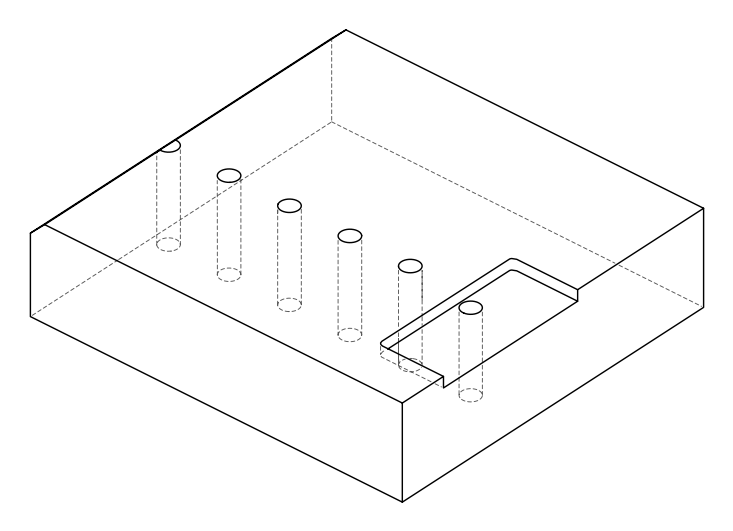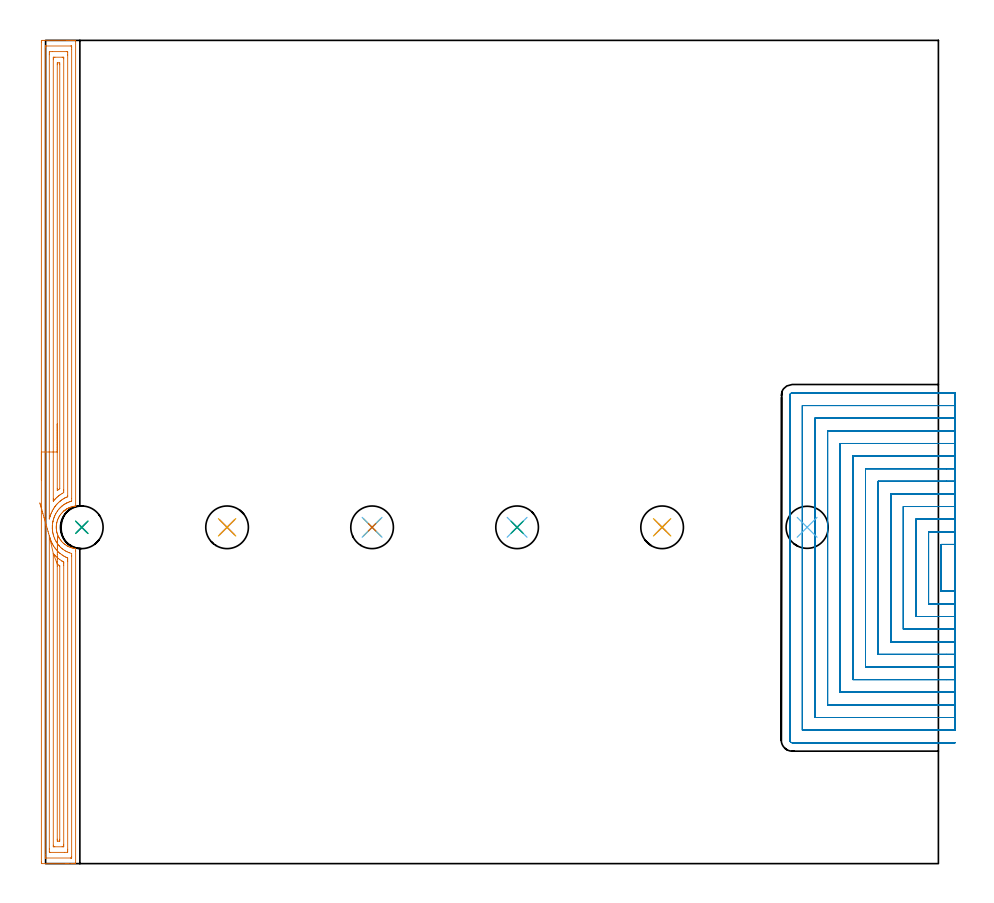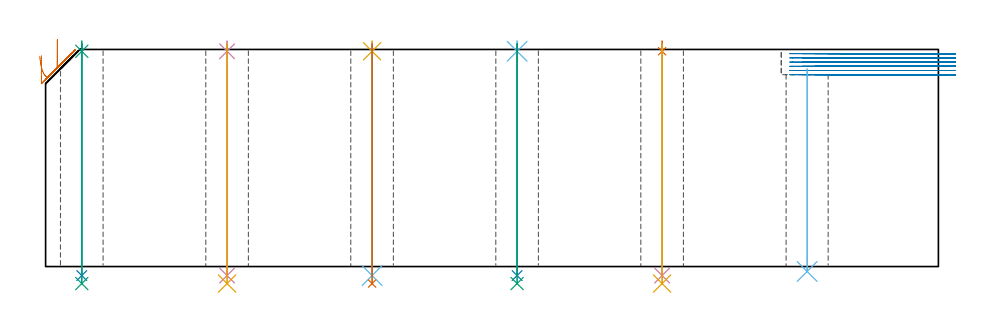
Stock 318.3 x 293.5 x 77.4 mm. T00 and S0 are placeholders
(PLAN: 18 operations, 13 tool changes, 58 min)
(1 AREA_MILL | FG_CHAMFER_SURFACE | UGT0205_001 | 11.87 min | 21842 mm3)
(2 MILL_SLOT | SLOT_PARTIAL_RECTANGULAR | UGT0201_124 | Follow Part, ap 1.5, ae 75% | 42.34 min | 65828 mm3)
(3 SPOT_DRILL | STEP1HOLE | NXT0321_9005460120000 | 0.03 min | 0 mm3)
(4 SPOT_DRILL_1 | STEP1HOLE_1 | NXT0321_9005460120000 | 0.03 min | 5 mm3)
(5 SPOT_DRILL_2 | STEP1HOLE_2 | NXT0321_9005460120000 | 0.03 min | 2 mm3)
(6 SPOT_DRILL_3 | STEP1HOLE_3 | NXT0321_9005460120000 | 0.03 min | 3 mm3)
(7 SPOT_DRILL_4 | STEP1HOLE_4 | NXT0321_9005460120000 | 0.03 min | 2 mm3)
(8 DRILL_THROUGH_HOLE_INTO_CENTER | STEP1HOLE | NXT0301_065 | 0.33 min | 5307 mm3)
(9 DRILL_TO_ENLARGE_THROUGH_HOLE | STEP1HOLE | UGT0301_282 | 0.34 min | 8481 mm3)
(10 DRILL_THROUGH_HOLE_INTO_CENTER_1 | STEP1HOLE_1 | NXT0301_065 | 0.33 min | 5351 mm3)
(11 DRILL_TO_ENLARGE_THROUGH_HOLE_1 | STEP1HOLE_1 | UGT0301_282 | 0.34 min | 8674 mm3)
(12 DRILL_THROUGH_HOLE_INTO_CENTER_2 | STEP1HOLE_2 | NXT0301_065 | 0.33 min | 5355 mm3)
(13 DRILL_TO_ENLARGE_THROUGH_HOLE_2 | STEP1HOLE_2 | UGT0301_282 | 0.34 min | 8667 mm3)
(14 DRILL_THROUGH_HOLE_INTO_CENTER_3 | STEP1HOLE_3 | NXT0301_065 | 0.33 min | 5352 mm3)
(15 DRILL_TO_ENLARGE_THROUGH_HOLE_3 | STEP1HOLE_3 | UGT0301_282 | 0.34 min | 8669 mm3)
(16 DRILL_THROUGH_HOLE_INTO_CENTER_4 | STEP1HOLE_4 | NXT0301_065 | 0.33 min | 5352 mm3)
(17 DRILL_TO_ENLARGE_THROUGH_HOLE_4 | STEP1HOLE_4 | UGT0301_282 | 0.34 min | 8673 mm3)
(18 INDEXABLE_INSERT_DRILL_THROUGH_HOLE_FROM_SOLID | STEP1HOLE_5 | NXT0302_001 | 0.29 min | 12069 mm3)
(TOOL UGT0205_001 | Chamfer Mill 20 x 3 x 45 deg. | D20 FL50 Z2)
(TOOL UGT0201_124 | Carbide End Mill 6.0 | D6 FL15 Z4)
(TOOL NXT0321_9005460120000 | NC Spot Drill, 142deg, 12mm, Carbide, Uncoated | D12 PA142 FL30 Z2)
(TOOL NXT0301_065 | Carbide Drill 9.4mm [860.1-0940-075A1-MM 2214] | D9.4 PA140 FL98 Z2)
(TOOL UGT0301_282 | Twist Drill 15.2 mm | D15.2 PA118 FL120 Z2)
(TOOL NXT0302_001 | Index. Insert Drill 15mm [880-D1500L20-05] | D15 PA176 FL75 Z2)
(OP 1 AREA_MILL)
G17 G21 G94 G90
T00 M6
G54
G17 G0 G90 X-1.5 Y136.75 S1061 M3
G43 Z87.4 H0
Z75.2
G94 G1 Y136.788 Z74.328 F250.
Y136.902 Z73.464
Y137.091 Z72.612
Y137.353 Z71.78
Y137.687 Z70.974
Y138.09 Z70.2
Y138.558 Z69.464
Y139.09 Z68.772
Y139.679 Z68.129
Y140.322 Z67.54
Y141.014 Z67.008
Y141.75 Z66.54
Y142.524 Z66.137
Y143.33 Z65.803
Y144.162 Z65.541
Y145.013 Z65.352
Y145.878 Z65.238
Y146.75 Z65.2
X-1.499 Y292.876 Z65.201
X-1.497 Y293.277 Z65.202
X-1.492 Y293.49 Z65.205
X-1.104 Y293.495 Z65.594
X-0.492 Y293.5 Z66.206
X7.671 Z74.366
X8.202 Z74.899
X8.549 Z75.245
X9.08 Z75.776
X9.426 Z76.121
X10.12 Z76.82
X10.387 Z77.086
X10.545 Y293.498 Z77.238
X10.698 Y293.49 Z77.389
X10.7 Y293.323 Z77.4
Y127.535
X10.695 Y127.477 Z77.392
X10.594 Y127.455 Z77.291
X10.374 Y127.425 Z77.07
X10.028 Y127.367 Z76.726
X9.589 Y127.273 Z76.289
X9.154 Y127.153 Z75.854
X8.966 Y127.088 Z75.666
X8.715 Y127.001 Z75.415
X8.283 Y126.822 Z74.98
X8.11 Y126.741 Z74.807
X7.922 Y126.654 Z74.62
X7.9 Y126.641 Z74.598
X7.671 Y126.508 Z74.367
X7.502 Y126.411 Z74.201
X7.409 Y126.357 Z74.108
X7.388 Y126.343 Z74.087
X7.233 Y126.238 Z73.928
X7.082 Y126.138 Z73.781
X6.981 Y126.071 Z73.681
X6.946 Y126.045 Z73.646
X6.794 Y125.93 Z73.489
X6.608 Y125.792 Z73.308
X6.565 Y125.76 Z73.265
X6.536 Y125.737 Z73.236
X6.355 Y125.566 Z73.052
X6.09 Y125.321 Z72.789
X5.649 Y124.867 Z72.349
X5.309 Y124.426 Z72.008
X5.039 Y124.041 Z71.737
X4.992 Y123.974 Z71.689
X4.791 Y123.644 Z71.49
X4.656 Y123.375 Z71.355
X4.51 Y123.081 Z71.206
X4.321 Y122.637 Z71.018
X4.16 Y122.188 Z70.859
X4.032 Y121.725 Z70.729
X3.974 Y121.474 Z70.673
X3.933 Y121.294 Z70.632
X3.919 Y121.222 Z70.618
X3.863 Y120.812 Z70.562
X3.822 Y120.385 Z70.518
X3.809 Y120.178 Z70.508
Y120.16
X3.803 Y119.843 Z70.501
X3.807 Y119.743 Z70.505
X3.815 Y119.631 Z70.504
X3.817 Y119.528 Z70.511
Y119.508 Z70.512
X3.855 Y119.061 Z70.554
X3.917 Y118.597 Z70.613
X3.92 Y118.577 Z70.617
X4.009 Y118.169 Z70.708
X4.013 Y118.148 Z70.713
X4.128 Y117.722 Z70.825
X4.285 Y117.257 Z70.983
X4.455 Y116.829 Z71.154
X4.617 Y116.487 Z71.315
X4.792 Y116.153 Z71.49
X4.846 Y116.064 Z71.543
X4.922 Y115.935 Z71.619
X5.231 Y115.483 Z71.927
X5.56 Y115.042 Z72.259
X5.664 Y114.919 Z72.363
X6.041 Y114.526 Z72.741
X6.355 Y114.226 Z73.051
X6.435 Y114.149 Z73.133
X6.459 Y114.128 Z73.158
X6.537 Y114.064 Z73.236
X6.847 Y113.831 Z73.546
X6.967 Y113.74 Z73.666
X7.409 Y113.439 Z74.108
X7.712 Y113.256 Z74.41
X7.996 Y113.111 Z74.693
X8.11 Y113.058 Z74.804
X8.283 Y112.976 Z74.979
X8.715 Y112.799 Z75.414
X9.154 Y112.647 Z75.854
X9.426 Y112.572 Z76.125
X9.589 Y112.527 Z76.288
X10.027 Y112.434 Z76.726
X10.213 Y112.403 Z76.91
X10.304 Y112.388 Z77.
X10.453 Y112.363 Z77.152
X10.629 Y112.341 Z77.329
X10.693 Y112.324 Z77.393
X10.7 Y111.447 Z77.4
Y0.177
X10.697 Y0.01 Z77.388
X10.545 Y0.002 Z77.238
X10.387 Y0. Z77.086
X10.12 Z76.82
X9.426 Z76.121
X8.202 Z74.899
X7.671 Z74.366
X7.059 Z73.754
X-1.37 Y0.001 Z65.327
X-1.492 Y0.01 Z65.206
X-1.499 Y0.132 Z65.199
X-1.5 Y0.624 Z65.2
Y146.75
X-0.086 Z66.614
Y291.089
X-0.084 Y291.464 Z66.616
X-0.082 Y291.486 Z66.618
X-0.08 Y291.49 Z66.62
X-0.066 Y291.493 Z66.634
X0.006 Y291.498 Z66.706
X0.113 Y291.499 Z66.813
X0.248 Y291.5 Z66.948
X9.023 Y291.499 Z75.723
X9.213 Y291.497 Z75.913
X9.246 Y291.495 Z75.946
X9.277 Y291.491 Z75.977
X9.279 Y291.447 Z75.979
X9.284 Y291.234 Z75.984
X9.285 Y291.089 Z75.985
X9.286 Y290.338 Z75.986
Y130.216
X9.284 Y129.467 Z75.984
X9.281 Y129.322 Z75.981
X9.279 Y129.236 Z75.979
X8.787 Y129.079 Z75.487
X8.549 Y128.993 Z75.249
X8.145 Y128.839 Z74.845
X7.671 Y128.634 Z74.371
X7.533 Y128.57 Z74.233
X7.258 Y128.428 Z73.958
X6.965 Y128.254 Z73.665
X6.794 Y128.147 Z73.494
X6.431 Y127.904 Z73.131
X5.916 Y127.538 Z72.616
X5.912 Y127.535 Z72.612
X5.454 Y127.112 Z72.154
X5.039 Y126.71 Z71.739
X5.004 Y126.676 Z71.704
X4.971 Y126.641 Z71.671
X4.714 Y126.354 Z71.414
X4.594 Y126.2 Z71.294
X4.245 Y125.747 Z70.945
X4.21 Y125.698 Z70.91
X4.161 Y125.627 Z70.861
X3.858 Y125.163 Z70.558
X3.673 Y124.853 Z70.373
X3.541 Y124.592 Z70.241
X3.284 Y124.077 Z69.984
X3.248 Y123.996 Z69.948
X3.232 Y123.96 Z69.932
X3.092 Y123.609 Z69.792
X2.999 Y123.355 Z69.699
X2.897 Y123.066 Z69.597
X2.784 Y122.681 Z69.484
X2.651 Y122.172 Z69.351
X2.624 Y122.061 Z69.324
X2.605 Y121.97 Z69.305
X2.545 Y121.656 Z69.245
X2.489 Y121.278 Z69.189
X2.48 Y121.204 Z69.18
X2.406 Y120.465 Z69.106
X2.402 Y120.389 Z69.102
X2.397 Y119.946 Z69.097
X2.399 Y119.499 Z69.099
Y119.491
X2.406 Y119.33 Z69.106
X2.478 Y118.597 Z69.178
X2.482 Y118.558 Z69.182
X2.488 Y118.514 Z69.188
X2.556 Y118.08 Z69.256
X2.637 Y117.703 Z69.337
X2.71 Y117.394 Z69.41
X2.875 Y116.81 Z69.575
X3.139 Y116.064 Z69.839
X3.199 Y115.916 Z69.899
X3.284 Y115.723 Z69.984
X3.632 Y115.022 Z70.332
X3.827 Y114.683 Z70.527
X4.188 Y114.128 Z70.888
X4.255 Y114.033 Z70.955
X4.61 Y113.573 Z71.31
X4.771 Y113.381 Z71.471
X4.901 Y113.235 Z71.601
X5.039 Y113.093 Z71.739
X5.412 Y112.725 Z72.112
X5.827 Y112.341 Z72.527
X5.916 Y112.269 Z72.616
X6.199 Y112.053 Z72.899
X6.794 Y111.649 Z73.494
X7.119 Y111.447 Z73.819
X7.671 Y111.165 Z74.371
X8.161 Y110.948 Z74.861
X8.549 Y110.808 Z75.249
X9.279 Y110.554 Z75.979
X9.285 Y109.804 Z75.985
Y109.66
X9.286 Y2.411 Z75.986
X9.284 Y2.036 Z75.984
X9.282 Y2.014 Z75.982
X9.28 Y2.01 Z75.98
X9.266 Y2.007 Z75.966
X9.194 Y2.002 Z75.894
X9.087 Y2.001 Z75.787
X8.952 Y2. Z75.652
X0.177 Z66.877
X-0.013 Y2.003 Z66.687
X-0.047 Y2.005 Z66.653
X-0.077 Y2.009 Z66.623
X-0.079 Y2.053 Z66.621
X-0.084 Y2.266 Z66.616
X-0.085 Y2.411 Z66.615
X-0.086 Y3.162 Z66.614
Y146.75
X1.328 Z68.028
X1.329 Y288.408 Z68.029
X1.33 Y288.611 Z68.03
X1.336 Y289.301 Z68.036
X1.341 Y289.493 Z68.041
X2.406 Y289.5 Z69.106
X7.478 Y289.499 Z74.178
X7.671 Y289.495 Z74.371
X7.859 Y289.49 Z74.559
X7.865 Y289.301 Z74.565
X7.869 Y289.1 Z74.569
X7.871 Y288.408 Z74.571
Y288.204
Y131.11
X7.869 Y130.908 Z74.569
X7.866 Y130.839 Z74.566
X7.863 Y130.823 Z74.563
X7.853 Y130.815 Z74.553
X7.824 Y130.8 Z74.524
X7.671 Y130.731 Z74.371
X7.32 Y130.573 Z74.02
X6.794 Y130.316 Z73.494
X6.729 Y130.282 Z73.429
X6.611 Y130.216 Z73.311
X6.179 Y129.948 Z72.879
X5.916 Y129.773 Z72.616
X5.653 Y129.59 Z72.353
X5.284 Y129.322 Z71.984
X5.148 Y129.21 Z71.848
X5.039 Y129.114 Z71.739
X4.684 Y128.789 Z71.384
X4.307 Y128.428 Z71.007
X4.234 Y128.354 Z70.934
X4.161 Y128.278 Z70.861
X3.81 Y127.892 Z70.51
X3.527 Y127.535 Z70.227
X3.421 Y127.395 Z70.121
X3.284 Y127.207 Z69.984
X3.054 Y126.874 Z69.754
X2.899 Y126.641 Z69.599
X2.707 Y126.335 Z69.407
X2.406 Y125.801 Z69.106
X2.388 Y125.766 Z69.088
X2.378 Y125.747 Z69.078
X2.102 Y125.163 Z68.802
X1.97 Y124.853 Z68.67
X1.839 Y124.537 Z68.539
X1.628 Y123.96 Z68.328
X1.603 Y123.884 Z68.303
X1.529 Y123.642 Z68.229
X1.333 Y122.924 Z68.033
X1.332 Z68.032
X1.331 Y122.928 Z68.031
X1.328 Y123.066 Z68.028
Y146.75
X2.743 Z69.443
Y286.62
X2.745 Y287.169 Z69.445
X2.747 Y287.355 Z69.447
X2.751 Y287.49 Z69.451
X2.852 Y287.492 Z69.552
X3.298 Y287.5 Z69.998
X5.93 Z72.63
X6.347 Y287.492 Z73.047
X6.445 Y287.49 Z73.145
X6.45 Y287.426 Z73.15
X6.453 Y287.355 Z73.153
X6.457 Y286.964 Z73.157
Y133.24
X6.455 Y132.897 Z73.155
X6.451 Y132.352 Z73.151
X6.44 Y132.276 Z73.14
X5.935 Y131.984 Z72.635
X5.916 Y131.972 Z72.616
X5.397 Y131.638 Z72.097
X5.039 Y131.392 Z71.739
X4.875 Y131.276 Z71.575
X4.65 Y131.11 Z71.35
X4.381 Y130.886 Z71.081
X4.161 Y130.693 Z70.861
X3.915 Y130.467 Z70.615
X3.649 Y130.216 Z70.349
X3.465 Y130.031 Z70.165
X3.284 Y129.843 Z69.984
X3.037 Y129.574 Z69.737
X2.781 Y129.287 Z69.481
X2.768 Y129.274 Z69.468
X2.753 Y129.261 Z69.453
X2.749 Y129.275 Z69.449
X2.746 Y129.322 Z69.446
X2.744 Y129.403 Z69.444
X2.743 Y129.873 Z69.443
Y130.216
Y146.75
X4.157 Z70.857
Y284.833
X4.161 Y285.49 Z70.861
X4.389 Y285.495 Z71.089
X5.039 Y285.49 Z71.739
X5.043 Y284.833 Z71.743
Y133.791
X5.039 Y133.622 Z71.739
X4.613 Y133.33 Z71.313
X4.161 Y133.021 Z70.861
X4.157 Y133.791 Z70.857
Y146.75
Y147.622 Z70.895
Y148.486 Z71.009
Y149.338 Z71.198
Y150.17 Z71.46
Y150.976 Z71.794
Y151.75 Z72.197
Y152.486 Z72.665
Y153.178 Z73.196
Y153.821 Z73.786
Y154.41 Z74.429
Y154.941 Z75.121
Y155.41 Z75.857
Y155.813 Z76.631
Y156.147 Z77.437
Y156.409 Z78.269
Y156.598 Z79.12
Y156.712 Z79.985
Y156.75 Z80.857
G0 X-2.073 Y128.636 Z75.005
G1 X-1.998 Y128.377 Z74.175
X-1.903 Y128.049 Z73.372
X-1.79 Y127.656 Z72.602
X-1.658 Y127.199 Z71.871
X-1.509 Y126.683 Z71.183
X-1.344 Y126.111 Z70.545
X-1.164 Y125.488 Z69.961
X-0.971 Y124.819 Z69.436
X-0.765 Y124.108 Z68.974
X-0.55 Y123.361 Z68.578
X-0.325 Y122.584 Z68.251
X-0.094 Y121.783 Z67.996
X0.143 Y120.963 Z67.815
X0.383 Y120.131 Z67.709
X0.625 Y119.293 Z67.679
X0.867 Y118.456 Z67.724
X1.106 Y117.626 Z67.846
X1.342 Y116.81 Z68.042
X1.529 Y116.163 Z68.229
X1.607 Y115.916 Z68.307
X1.647 Y115.796 Z68.347
X1.935 Y115.022 Z68.635
X2.04 Y114.77 Z68.74
X2.272 Y114.265 Z68.972
X2.34 Y114.128 Z69.04
X2.406 Y114.001 Z69.106
X2.678 Y113.512 Z69.378
X2.848 Y113.235 Z69.548
X3.284 Y112.593 Z69.984
X3.471 Y112.341 Z70.171
X3.776 Y111.952 Z70.476
X4.161 Y111.522 Z70.861
X4.232 Y111.447 Z70.932
X4.642 Y111.047 Z71.342
X5.039 Y110.684 Z71.739
X5.194 Y110.554 Z71.894
X5.916 Y110.031 Z72.616
X6.48 Y109.66 Z73.18
X6.794 Y109.487 Z73.494
X7.148 Y109.299 Z73.848
X7.671 Y109.054 Z74.371
X7.865 Y108.963 Z74.565
X7.868 Y108.766 Z74.568
X7.87 Y108.564 Z74.57
X7.871 Y107.872 Z74.571
Y107.668
Y5.092
X7.87 Y4.889 Z74.57
X7.864 Y4.198 Z74.564
X7.859 Y4.007 Z74.559
X6.794 Y4. Z73.494
X1.722 Y4.001 Z68.422
X1.529 Y4.005 Z68.229
X1.341 Y4.01 Z68.041
X1.335 Y4.198 Z68.035
X1.331 Y4.4 Z68.031
X1.329 Y5.092 Z68.029
X1.328 Y5.296 Z68.028
X1.329 Y116.12 Z68.029
X1.332 Y116.81 Z68.032
X1.333 Z68.033
X1.342 Z68.042
X2.745 Y110.554 Z69.445
X2.749 Z69.449
X3.284 Y109.96 Z69.984
X3.579 Y109.66 Z70.279
X4.161 Y109.105 Z70.861
X4.562 Y108.766 Z71.262
X5.039 Y108.42 Z71.739
X5.833 Y107.872 Z72.533
X5.916 Y107.821 Z72.616
X6.036 Y107.75 Z72.736
X6.332 Y107.588 Z73.032
X6.38 Y107.56 Z73.08
X6.43 Y107.527 Z73.13
X6.451 Y107.509 Z73.151
X6.452 Y107.492 Z73.152
X6.456 Y107.323 Z73.156
X6.457 Y106.979 Z73.157
Y106.428
Y6.88
X6.455 Y6.331 Z73.155
X6.453 Y6.145 Z73.153
X6.449 Y6.01 Z73.149
X6.348 Y6.008 Z73.048
X5.902 Y6. Z72.602
X3.27 Z69.97
X2.853 Y6.008 Z69.553
X2.755 Y6.01 Z69.455
X2.75 Y6.074 Z69.45
X2.747 Y6.145 Z69.447
X2.743 Y6.536 Z69.443
Y110.21
X2.745 Y110.554 Z69.445
X4.161 Y106.787 Z70.861
X4.728 Y106.401 Z71.428
X5.039 Y106.179 Z71.739
X5.043 Y106.081 Z71.743
Y8.667
X5.039 Y8.01 Z71.739
X4.811 Y8.005 Z71.511
X4.161 Y8.01 Z70.861
X4.157 Y8.667 Z70.857
Y8.672
Y106.085
X4.161 Y106.787 Z70.861
X4.167 Y107.658 Z70.905
X4.172 Y108.523 Z71.024
X4.177 Y109.373 Z71.218
X4.183 Y110.203 Z71.486
X4.188 Y111.007 Z71.825
X4.192 Y111.779 Z72.232
X4.197 Y112.511 Z72.706
X4.201 Y113.2 Z73.241
X4.205 Y113.84 Z73.834
X4.209 Y114.425 Z74.481
X4.212 Y114.952 Z75.177
X4.215 Y115.416 Z75.915
X4.218 Y115.814 Z76.692
X4.22 Y116.143 Z77.5
X4.221 Y116.4 Z78.333
X4.222 Y116.583 Z79.186
X4.223 Y116.692 Z80.052
Y116.724 Z80.923
G0 Z87.4
M5
M2
(OP 2 MILL_SLOT)
G17 G21 G94 G90
T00 M6
G54
G17 G0 G90 X324.3 Y113.8 S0 M3
G43 Z87.4 H0
Z75.9
G94 G1 X321.3 F250.
X319.3 F500.
Y97.1
X321.3
X324.3 F250.
Y118.3
X321.3
X314.8 F500.
Y92.6
X321.3
X324.3 F250.
Y122.8
X321.3
X310.3 F500.
Y88.1
X321.3
X324.3 F250.
Y127.3
X321.3
X305.8 F500.
Y83.6
X321.3
X324.3 F250.
Y131.8
X321.3
X301.3 F500.
Y79.1
X321.3
X324.3 F250.
Y136.3
X321.3
X296.8 F500.
Y74.6
X321.3
X324.3 F250.
Y140.8
X321.3
X292.3 F500.
Y70.1
X321.3
X324.3 F250.
Y145.3
X321.3
X287.8 F500.
Y65.6
X321.3
X324.3 F250.
Y149.8
X321.3
X283.3 F500.
Y61.1
X321.3
X324.3 F250.
Y154.3
X321.3
X278.8 F500.
Y56.6
X321.3
X324.3 F250.
Y158.8
X321.3
X274.3 F500.
Y52.1
X321.3
X324.3 F250.
Y163.3
X321.3
X269.8 F500.
Y47.6
X321.3
X324.3 F250.
Y167.8
X321.3
X266.2 F500.
G3 X265.3 Y166.9 R0.9
G1 Y44.
G3 X266.2 Y43.1 R0.9
G1 X321.3
X324.3 F250.
G0 Y113.8 Z74.4
G1 X321.3
X319.3 F500.
Y97.1
X321.3
X324.3 F250.
Y118.3
X321.3
X314.8 F500.
Y92.6
X321.3
X324.3 F250.
Y122.8
X321.3
X310.3 F500.
Y88.1
X321.3
X324.3 F250.
Y127.3
X321.3
X305.8 F500.
Y83.6
X321.3
X324.3 F250.
Y131.8
X321.3
X301.3 F500.
Y79.1
X321.3
X324.3 F250.
Y136.3
X321.3
X296.8 F500.
Y74.6
X321.3
X324.3 F250.
Y140.8
X321.3
X292.3 F500.
Y70.1
X321.3
X324.3 F250.
Y145.3
X321.3
X287.8 F500.
Y65.6
X321.3
X324.3 F250.
Y149.8
X321.3
X283.3 F500.
Y61.1
X321.3
X324.3 F250.
Y154.3
X321.3
X278.8 F500.
Y56.6
X321.3
X324.3 F250.
Y158.8
X321.3
X274.3 F500.
Y52.1
X321.3
X324.3 F250.
Y163.3
X321.3
X269.8 F500.
Y47.6
X321.3
X324.3 F250.
Y167.8
X321.3
X266.2 F500.
G3 X265.3 Y166.9 R0.9
G1 Y44.
G3 X266.2 Y43.1 R0.9
G1 X321.3
X324.3 F250.
G0 Y113.8 Z72.9
G1 X321.3
X319.3 F500.
Y97.1
X321.3
X324.3 F250.
Y118.3
X321.3
X314.8 F500.
Y92.6
X321.3
X324.3 F250.
Y122.8
X321.3
X310.3 F500.
Y88.1
X321.3
X324.3 F250.
Y127.3
X321.3
X305.8 F500.
Y83.6
X321.3
X324.3 F250.
Y131.8
X321.3
X301.3 F500.
Y79.1
X321.3
X324.3 F250.
Y136.3
X321.3
X296.8 F500.
Y74.6
X321.3
X324.3 F250.
Y140.8
X321.3
X292.3 F500.
Y70.1
X321.3
X324.3 F250.
Y145.3
X321.3
X287.8 F500.
Y65.6
X321.3
X324.3 F250.
Y149.8
X321.3
X283.3 F500.
Y61.1
X321.3
X324.3 F250.
Y154.3
X321.3
X278.8 F500.
Y56.6
X321.3
X324.3 F250.
Y158.8
X321.3
X274.3 F500.
Y52.1
X321.3
X324.3 F250.
Y163.3
X321.3
X269.8 F500.
Y47.6
X321.3
X324.3 F250.
Y167.8
X321.3
X266.2 F500.
G3 X265.3 Y166.9 R0.9
G1 Y44.
G3 X266.2 Y43.1 R0.9
G1 X321.3
X324.3 F250.
G0 Y113.8 Z71.4
G1 X321.3
X319.3 F500.
Y97.1
X321.3
X324.3 F250.
Y118.3
X321.3
X314.8 F500.
Y92.6
X321.3
X324.3 F250.
Y122.8
X321.3
X310.3 F500.
Y88.1
X321.3
X324.3 F250.
Y127.3
X321.3
X305.8 F500.
Y83.6
X321.3
X324.3 F250.
Y131.8
X321.3
X301.3 F500.
Y79.1
X321.3
X324.3 F250.
Y136.3
X321.3
X296.8 F500.
Y74.6
X321.3
X324.3 F250.
Y140.8
X321.3
X292.3 F500.
Y70.1
X321.3
X324.3 F250.
Y145.3
X321.3
X287.8 F500.
Y65.6
X321.3
X324.3 F250.
Y149.8
X321.3
X283.3 F500.
Y61.1
X321.3
X324.3 F250.
Y154.3
X321.3
X278.8 F500.
Y56.6
X321.3
X324.3 F250.
Y158.8
X321.3
X274.3 F500.
Y52.1
X321.3
X324.3 F250.
Y163.3
X321.3
X269.8 F500.
Y47.6
X321.3
X324.3 F250.
Y167.8
X321.3
X266.2 F500.
G3 X265.3 Y166.9 R0.9
G1 Y44.
G3 X266.2 Y43.1 R0.9
G1 X321.3
X324.3 F250.
G0 Y113.8 Z69.9
G1 X321.3
X319.3 F500.
Y97.1
X321.3
X324.3 F250.
Y118.3
X321.3
X314.8 F500.
Y92.6
X321.3
X324.3 F250.
Y122.8
X321.3
X310.3 F500.
Y88.1
X321.3
X324.3 F250.
Y127.3
X321.3
X305.8 F500.
Y83.6
X321.3
X324.3 F250.
Y131.8
X321.3
X301.3 F500.
Y79.1
X321.3
X324.3 F250.
Y136.3
X321.3
X296.8 F500.
Y74.6
X321.3
X324.3 F250.
Y140.8
X321.3
X292.3 F500.
Y70.1
X321.3
X324.3 F250.
Y145.3
X321.3
X287.8 F500.
Y65.6
X321.3
X324.3 F250.
Y149.8
X321.3
X283.3 F500.
Y61.1
X321.3
X324.3 F250.
Y154.3
X321.3
X278.8 F500.
Y56.6
X321.3
X324.3 F250.
Y158.8
X321.3
X274.3 F500.
Y52.1
X321.3
X324.3 F250.
Y163.3
X321.3
X269.8 F500.
Y47.6
X321.3
X324.3 F250.
Y167.8
X321.3
X266.2 F500.
G3 X265.3 Y166.9 R0.9
G1 Y44.
G3 X266.2 Y43.1 R0.9
G1 X321.3
X324.3 F250.
G0 Y113.8 Z68.4
G1 X321.3
X319.3 F500.
Y97.1
X321.3
X324.3 F250.
Y118.3
X321.3
X314.8 F500.
Y92.6
X321.3
X324.3 F250.
Y122.8
X321.3
X310.3 F500.
Y88.1
X321.3
X324.3 F250.
Y127.3
X321.3
X305.8 F500.
Y83.6
X321.3
X324.3 F250.
Y131.8
X321.3
X301.3 F500.
Y79.1
X321.3
X324.3 F250.
Y136.3
X321.3
X296.8 F500.
Y74.6
X321.3
X324.3 F250.
Y140.8
X321.3
X292.3 F500.
Y70.1
X321.3
X324.3 F250.
Y145.3
X321.3
X287.8 F500.
Y65.6
X321.3
X324.3 F250.
Y149.8
X321.3
X283.3 F500.
Y61.1
X321.3
X324.3 F250.
Y154.3
X321.3
X278.8 F500.
Y56.6
X321.3
X324.3 F250.
Y158.8
X321.3
X274.3 F500.
Y52.1
X321.3
X324.3 F250.
Y163.3
X321.3
X269.8 F500.
Y47.6
X321.3
X324.3 F250.
Y167.8
X321.3
X266.2 F500.
G3 X265.3 Y166.9 R0.9
G1 Y44.
G3 X266.2 Y43.1 R0.9
G1 X321.3
X324.3 F250.
G0 Z87.4
M5
M2
(OP 3 SPOT_DRILL)
G17 G21 G94 G90
T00 M6
G54
G17 G0 G90 X12.9 Y119.9 S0 M3
G43 Z87.4 H0
G94 G81 G98 Z76.746 F250. R80.4
G80
M5
M2
(OP 4 SPOT_DRILL_1)
G17 G21 G94 G90
T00 M6
G54
G17 G0 G90 X64.7 Y119.9 S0 M3
G43 Z87.4 H0
G94 G81 G98 Z76.746 F250. R80.4
G80
M5
M2
(OP 5 SPOT_DRILL_2)
G17 G21 G94 G90
T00 M6
G54
G17 G0 G90 X116.4 Y119.9 S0 M3
G43 Z87.4 H0
G94 G81 G98 Z76.746 F250. R80.4
G80
M5
M2
(OP 6 SPOT_DRILL_3)
G17 G21 G94 G90
T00 M6
G54
G17 G0 G90 X168.1 Y119.9 S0 M3
G43 Z87.4 H0
G94 G81 G98 Z76.746 F250. R80.4
G80
M5
M2
(OP 7 SPOT_DRILL_4)
G17 G21 G94 G90
T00 M6
G54
G17 G0 G90 X219.8 Y119.9 S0 M3
G43 Z87.4 H0
G94 G81 G98 Z76.746 F250. R80.4
G80
M5
M2
(OP 8 DRILL_THROUGH_HOLE_INTO_CENTER)
G17 G21 G94 G90
T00 M6
G54
G17 G0 G90 X12.9 Y119.9 S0 M3
G43 Z87.4 H1
G94 G73 G98 Z-3.211 F250. Q8.957 R79.4
G80
M5
M2
(OP 9 DRILL_TO_ENLARGE_THROUGH_HOLE)
G17 G21 G94 G90
T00 M6
G54
G17 G0 G90 X12.9 Y119.9 S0 M3
G43 Z87.4 H0
G94 G73 G98 Z-6.067 F250. Q13.911 R79.4
G80
M5
M2
(OP 10 DRILL_THROUGH_HOLE_INTO_CENTER_1)
G17 G21 G94 G90
T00 M6
G54
G17 G0 G90 X64.7 Y119.9 S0 M3
G43 Z87.4 H1
G94 G73 G98 Z-3.211 F250. Q8.957 R79.4
G80
M5
M2
(OP 11 DRILL_TO_ENLARGE_THROUGH_HOLE_1)
G17 G21 G94 G90
T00 M6
G54
G17 G0 G90 X64.7 Y119.9 S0 M3
G43 Z87.4 H0
G94 G73 G98 Z-6.067 F250. Q13.911 R79.4
G80
M5
M2
(OP 12 DRILL_THROUGH_HOLE_INTO_CENTER_2)
G17 G21 G94 G90
T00 M6
G54
G17 G0 G90 X116.4 Y119.9 S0 M3
G43 Z87.4 H1
G94 G73 G98 Z-3.211 F250. Q8.957 R79.4
G80
M5
M2
(OP 13 DRILL_TO_ENLARGE_THROUGH_HOLE_2)
G17 G21 G94 G90
T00 M6
G54
G17 G0 G90 X116.4 Y119.9 S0 M3
G43 Z87.4 H0
G94 G73 G98 Z-6.067 F250. Q13.911 R79.4
G80
M5
M2
(OP 14 DRILL_THROUGH_HOLE_INTO_CENTER_3)
G17 G21 G94 G90
T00 M6
G54
G17 G0 G90 X168.1 Y119.9 S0 M3
G43 Z87.4 H1
G94 G73 G98 Z-3.211 F250. Q8.957 R79.4
G80
M5
M2
(OP 15 DRILL_TO_ENLARGE_THROUGH_HOLE_3)
G17 G21 G94 G90
T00 M6
G54
G17 G0 G90 X168.1 Y119.9 S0 M3
G43 Z87.4 H0
G94 G73 G98 Z-6.067 F250. Q13.911 R79.4
G80
M5
M2
(OP 16 DRILL_THROUGH_HOLE_INTO_CENTER_4)
G17 G21 G94 G90
T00 M6
G54
G17 G0 G90 X219.8 Y119.9 S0 M3
G43 Z87.4 H1
G94 G73 G98 Z-3.211 F250. Q8.957 R79.4
G80
M5
M2
(OP 17 DRILL_TO_ENLARGE_THROUGH_HOLE_4)
G17 G21 G94 G90
T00 M6
G54
G17 G0 G90 X219.8 Y119.9 S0 M3
G43 Z87.4 H0
G94 G73 G98 Z-6.067 F250. Q13.911 R79.4
G80
M5
M2
(OP 18 INDEXABLE_INSERT_DRILL_THROUGH_HOLE_FROM_SOLID)
G17 G21 G94 G90
T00 M6
G54
G17 G0 G90 X271.5 Y119.9 S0 M3
G43 Z87.4 H1
G94 G81 G98 Z-1.762 F250. R70.4
G80
M5
M2
